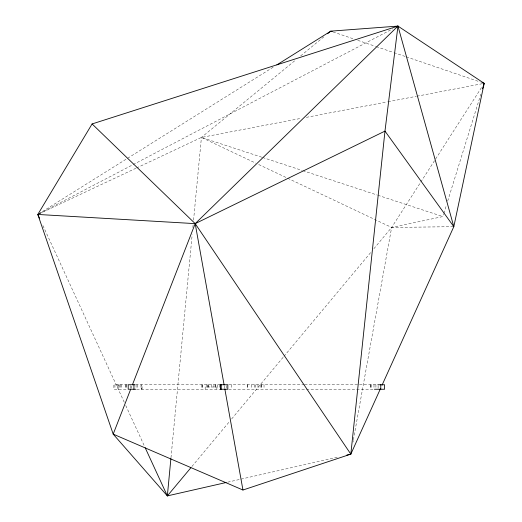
<?xml version="1.0" encoding="UTF-8"?>
<svg xmlns="http://www.w3.org/2000/svg" width="522" height="522" viewBox="0 0 522 522"><rect width="100%" height="100%" fill="white"/><g stroke="black" fill="none" stroke-linecap="round" stroke-linejoin="round"><path stroke-width="0.39" stroke-dasharray="2.61 1.96" d="M118.396 387.748L118.396 386.998M118.396 385.49L118.396 384.74L118.396 389.255M141.547 387.748L141.547 389.255L141.547 384.74M142.075 389.255L142.075 384.74M261.679 384.74L261.679 389.255M170.975 457.781L192.168 234.75M192.866 227.448L193.173 224.206M193.558 220.147L201.42 137.423L295.609 60.043M352.989 442.121L353.277 440.522M353.42 439.72L391.637 227.448L481.989 86.776M258.703 164.534L391.637 227.448L442.891 216.565L443.609 214.242M443.85 213.465L446.251 205.72M447.693 201.074L480.834 94.188M130.957 388.538L132.138 385.497M191.926 466.492L229.569 421.437M231.657 418.931L283.413 356.983M283.942 356.356L371.246 251.852M373.863 248.726L391.637 227.448L453.011 226.685M300.633 55.913L324.488 36.312M38.497 214.02L273.424 67.031M39.972 213.315L392.896 28.743M38.543 214.105L135.824 168.306M136.562 167.96L201.42 137.423L301.553 118.272M227.716 482.158L338.915 456.848M306.355 117.352L387.265 101.881M388.068 101.731L416.106 96.368M416.902 96.211L482.589 83.65M127.211 384.74L113.874 384.74L113.874 389.255L127.211 389.255M135.668 384.74L220.075 384.74M228.721 384.74L304.287 384.74M304.633 384.74L377.152 384.74M136.725 389.255L220.075 389.255M228.721 389.255L374.085 389.255M261.783 157.213L201.42 137.423L255.767 163.145M262.559 157.461L302.029 170.4M302.806 170.655L377.106 195.006M377.876 195.261L442.891 216.565M333.082 31.94L354.673 39.281M357.753 40.331L375.488 46.36M376.258 46.628L393.216 52.396M393.993 52.657L405.555 56.591M406.325 56.852L480.338 82.032M42.921 225.556L124.399 402.579M125.763 405.542L144.509 446.277M224.251 385.712L224.682 388.12M378.098 385.582L378.098 388.127M375.925 384.74L375.925 388.127M373.993 384.74L373.993 388.127M371.599 384.74L371.599 389.255M370.405 384.74L370.405 389.255M370.3 384.74L370.3 389.255M264.028 384.74L264.028 389.255M261.437 384.74L261.437 389.255M260.132 384.74L260.132 389.255M257.979 384.74L257.979 389.255M255.238 384.74L255.238 389.255M254.488 384.74L254.488 389.255M251.565 384.74L251.565 389.255M247.754 384.74L247.754 389.255M247.591 384.74L247.591 389.255M231.553 384.74L231.553 389.255M226.665 385.582L226.665 388.127M219.279 384.74L219.279 389.255M217.459 384.74L217.459 389.255M216.884 389.255L216.884 386.998L205.153 386.998L205.153 389.255M215.527 384.74L215.527 389.255M215.292 384.74L215.292 389.255M213.948 384.74L213.948 386.998M211.26 384.74L211.26 389.255M208.63 384.74L208.63 389.255M208.089 384.74L208.089 386.998M207.247 384.74L207.247 389.255M206.849 384.74L206.849 389.255M202.464 384.74L202.464 389.255M202.288 384.74L202.288 389.255M201.603 384.74L201.603 389.255M140.992 384.74L140.992 389.255M137.306 384.74L137.306 389.255M136.059 384.74L136.059 388.127M130.35 385.582L130.35 388.127M126.729 384.74L126.729 389.255M126.004 384.74L126.004 389.255M125.789 384.74L125.789 389.255M121.593 384.74L121.593 389.255M120.68 384.74L120.68 389.255M119.505 384.74L119.505 389.255M117.783 384.74L117.783 389.255M114.944 384.74L114.944 389.255"/><path stroke-width="0.78" d="M226.13 482.524L167.353 495.9L170.896 458.59M382.026 385.229L453.814 226.672L484.194 83.344L397.953 26.1L92.1 123.942L37.806 214.451L113.196 434.134L242.952 490.021L350.823 454.14L384.975 131.107L397.953 26.1L330.772 31.15L276.875 64.872M482.511 88.766L484.194 83.344L481.878 82.554M130.657 389.295L113.196 434.134L167.353 495.9L190.882 467.738M132.438 384.74L195.195 223.638L397.953 26.1L453.814 226.672L384.975 131.107L195.195 223.638L37.806 214.451L39.509 218.15M346.856 455.04L350.823 454.14L380.349 388.936M327.633 33.728L330.772 31.15L332.312 31.672M396.505 26.857L397.953 26.1M134.872 384.74L128.203 384.74L128.203 389.255L135.798 389.255M220.382 384.74L227.827 384.74L227.814 389.255L220.382 389.255M377.804 384.74L384.577 384.74L384.577 389.255L374.418 389.255M92.1 123.942L195.195 223.638L350.823 454.14M145.194 447.759L167.353 495.9M195.195 223.638L224.108 384.91M224.825 388.923L242.952 490.021M380.766 384.74L380.766 389.255M221.145 384.74L221.145 389.255M220.708 384.74L220.708 389.255M133.945 384.74L133.945 389.255"/></g></svg>
